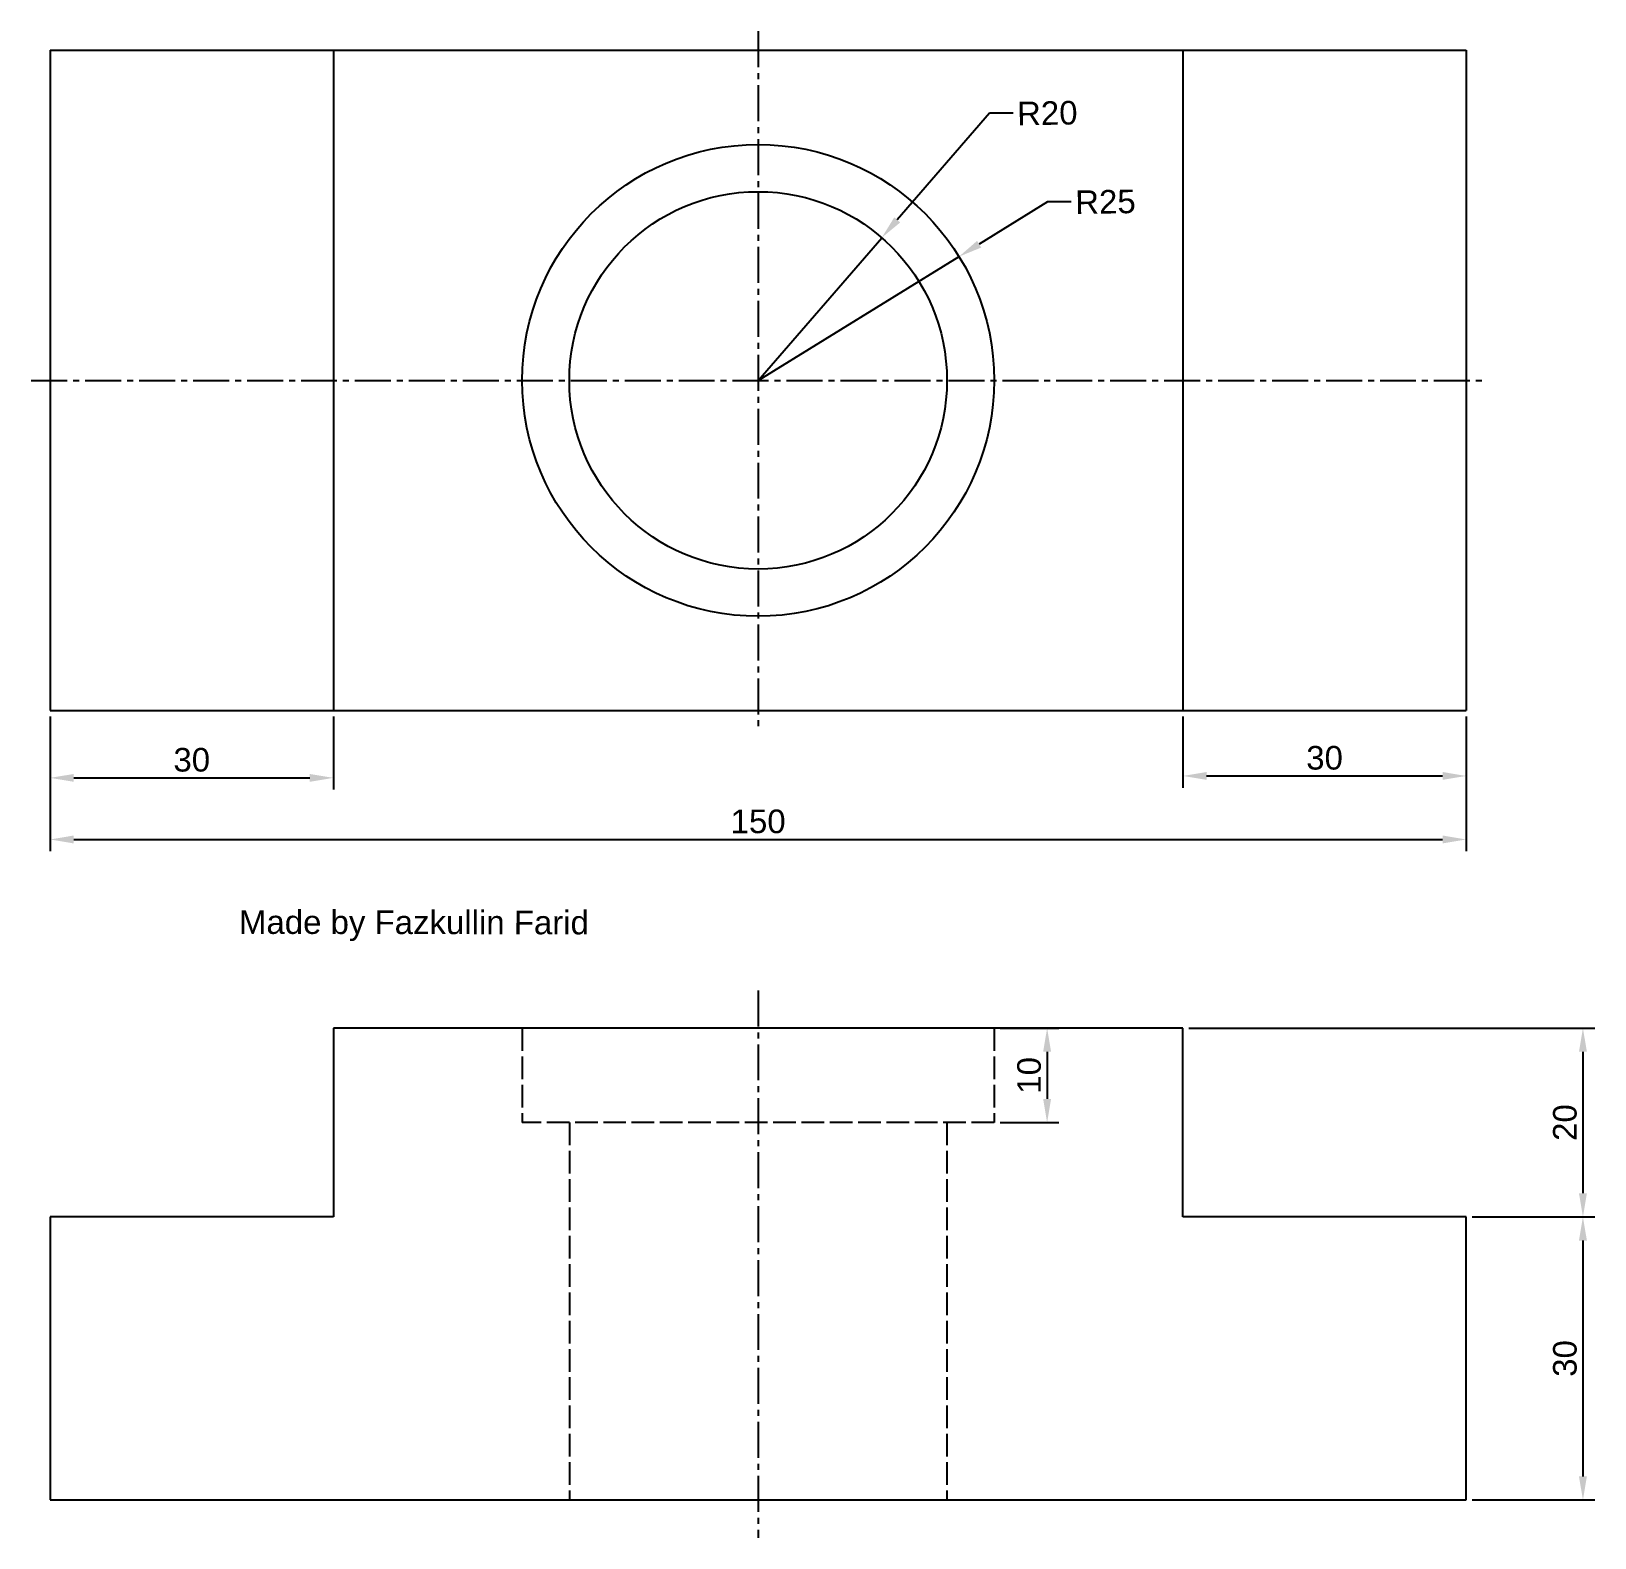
# Model space of a CAD drawing. Header units: millimetres. Extents: x 68 to 234, y 96 to 256.
import ezdxf

# ---------------------------------------------------------------- set-up
doc = ezdxf.new("R2010")
doc.units = ezdxf.units.MM
doc.linetypes.add('ACAD_ISO02W100', pattern=[15, 12, -3])
doc.linetypes.add('CENTER2', pattern=[28.575, 19.05, -3.175, 3.175, -3.175])
doc.styles.get("Standard").update_dxf_attribs({"font": 'Arial.ttf'})
doc.dimstyles.new('ISO-25', dxfattribs={"dimtxt": 2.5, "dimasz": 2.5, "dimexe": 1.25, "dimexo": 0.625, "dimtad": 1, "dimtxsty": 'Standard', "dimcen": 2.5, "dimadec": 0, "dimazin": 0, "dimtfac": 1, "dimtmove": 0, "dimatfit": 3, "dimfxl": 1, "dimarcsym": 0})

# ---------------------------------------------------------------- blocks, each defined once
blk = doc.blocks.new('*D1')
at = {"color": 0, "lineweight": -2, "transparency": 16777216}
for p, q in [((70, 183.03), (70, 175.28)), ((100, 183.03), (100, 175.28)), ((72.5, 176.53), (97.5, 176.53))]:
    blk.add_line(p, q, dxfattribs=at)
at = {"color": 0, "transparency": 16777216}
for points in [[(72.5, 176.94), (72.5, 176.11), (70, 176.53)], [(97.5, 176.94), (97.5, 176.11), (100, 176.53)]]:
    blk.add_solid(points, dxfattribs=at)
at = {"layer": 'Defpoints', "color": 0, "transparency": 16777216}
for p in [(70, 183.65), (100, 183.65), (100, 176.53)]:
    blk.add_point(p, dxfattribs=at)
at = {"color": 0, "transparency": 16777216, "insert": (85, 178.43), "char_height": 2.5, "attachment_point": 5}
blk.add_mtext('30', dxfattribs=at)
blk = doc.blocks.new('*D2')
at = {"color": 0, "lineweight": -2, "transparency": 16777216}
for p, q in [((190, 183.03), (190, 175.48)), ((220, 183.03), (220, 175.48)), ((192.5, 176.73), (217.5, 176.73))]:
    blk.add_line(p, q, dxfattribs=at)
at = {"color": 0, "transparency": 16777216}
for points in [[(192.5, 177.15), (192.5, 176.32), (190, 176.73)], [(217.5, 177.15), (217.5, 176.32), (220, 176.73)]]:
    blk.add_solid(points, dxfattribs=at)
at = {"layer": 'Defpoints', "color": 0, "transparency": 16777216}
for p in [(190, 183.65), (220, 183.65), (220, 176.73)]:
    blk.add_point(p, dxfattribs=at)
at = {"color": 0, "transparency": 16777216, "insert": (205, 178.64), "char_height": 2.5, "attachment_point": 5}
blk.add_mtext('30', dxfattribs=at)
blk = doc.blocks.new('*D3')
at = {"color": 0, "lineweight": -2, "transparency": 16777216}
for p, q in [((70, 183.03), (70, 168.75)), ((220, 183.03), (220, 168.75)), ((72.5, 170), (217.5, 170))]:
    blk.add_line(p, q, dxfattribs=at)
at = {"color": 0, "transparency": 16777216}
for points in [[(72.5, 170.42), (72.5, 169.58), (70, 170)], [(217.5, 170.42), (217.5, 169.58), (220, 170)]]:
    blk.add_solid(points, dxfattribs=at)
at = {"layer": 'Defpoints', "color": 0, "transparency": 16777216}
for p in [(70, 183.65), (220, 183.65), (220, 170)]:
    blk.add_point(p, dxfattribs=at)
at = {"color": 0, "transparency": 16777216, "insert": (145, 171.9), "char_height": 2.5, "attachment_point": 5}
blk.add_mtext('150', dxfattribs=at)
blk = doc.blocks.new('*D4')
at = {"color": 0, "lineweight": -2, "transparency": 16777216}
for p, q in [((169.52, 246.96), (159.73, 235.66)), ((172.02, 246.96), (169.52, 246.96)), ((145, 218.65), (158.09, 233.77))]:
    blk.add_line(p, q, dxfattribs=at)
at = {"color": 0, "transparency": 16777216}
blk.add_solid([(159.42, 235.93), (160.05, 235.39), (158.09, 233.77)], dxfattribs=at)
at = {"layer": 'Defpoints', "color": 0, "transparency": 16777216}
for p in [(158.09, 233.77), (145, 218.65)]:
    blk.add_point(p, dxfattribs=at)
at = {"color": 0, "transparency": 16777216, "insert": (175.63, 246.96), "char_height": 2.5, "attachment_point": 5, "rotation": 1}
blk.add_mtext('R20', dxfattribs=at)
blk = doc.blocks.new('*D5')
at = {"color": 0, "lineweight": -2, "transparency": 16777216}
for p, q in [((175.66, 237.56), (168.41, 233.08)), ((178.16, 237.56), (175.66, 237.56)), ((145, 218.65), (166.28, 231.77))]:
    blk.add_line(p, q, dxfattribs=at)
at = {"color": 0, "transparency": 16777216}
blk.add_solid([(168.19, 233.44), (168.63, 232.73), (166.28, 231.77)], dxfattribs=at)
at = {"layer": 'Defpoints', "color": 0, "transparency": 16777216}
for p in [(166.28, 231.77), (145, 218.65)]:
    blk.add_point(p, dxfattribs=at)
at = {"color": 0, "transparency": 16777216, "insert": (181.79, 237.56), "char_height": 2.5, "attachment_point": 5, "rotation": 1}
blk.add_mtext('R25', dxfattribs=at)
blk = doc.blocks.new('*D6')
at = {"color": 0, "lineweight": -2, "transparency": 16777216}
for p, q in [((170.62, 150), (176.86, 150)), ((175.61, 147.5), (175.61, 142.5)), ((170.62, 140), (176.86, 140))]:
    blk.add_line(p, q, dxfattribs=at)
at = {"color": 0, "transparency": 16777216}
for points in [[(175.19, 147.5), (176.03, 147.5), (175.61, 150)], [(175.19, 142.5), (176.03, 142.5), (175.61, 140)]]:
    blk.add_solid(points, dxfattribs=at)
at = {"layer": 'Defpoints', "color": 0, "transparency": 16777216}
for p in [(170, 150), (170, 140), (175.61, 140)]:
    blk.add_point(p, dxfattribs=at)
at = {"color": 0, "transparency": 16777216, "insert": (173.71, 145), "char_height": 2.5, "attachment_point": 5, "rotation": 90}
blk.add_mtext('10', dxfattribs=at)
blk = doc.blocks.new('*D7')
at = {"color": 0, "lineweight": -2, "transparency": 16777216}
for p, q in [((190.62, 150), (233.62, 150)), ((232.37, 147.5), (232.37, 132.5)), ((220.62, 130), (233.62, 130))]:
    blk.add_line(p, q, dxfattribs=at)
at = {"color": 0, "transparency": 16777216}
for points in [[(231.95, 147.5), (232.79, 147.5), (232.37, 150)], [(231.95, 132.5), (232.79, 132.5), (232.37, 130)]]:
    blk.add_solid(points, dxfattribs=at)
at = {"layer": 'Defpoints', "color": 0, "transparency": 16777216}
for p in [(190, 150), (220, 130), (232.37, 130)]:
    blk.add_point(p, dxfattribs=at)
at = {"color": 0, "transparency": 16777216, "insert": (230.47, 140), "char_height": 2.5, "attachment_point": 5, "rotation": 90}
blk.add_mtext('20', dxfattribs=at)
blk = doc.blocks.new('*D8')
at = {"color": 0, "lineweight": -2, "transparency": 16777216}
for p, q in [((220.62, 130), (233.62, 130)), ((232.37, 127.5), (232.37, 102.5)), ((220.62, 100), (233.62, 100))]:
    blk.add_line(p, q, dxfattribs=at)
at = {"color": 0, "transparency": 16777216}
for points in [[(231.95, 127.5), (232.79, 127.5), (232.37, 130)], [(231.95, 102.5), (232.79, 102.5), (232.37, 100)]]:
    blk.add_solid(points, dxfattribs=at)
at = {"layer": 'Defpoints', "color": 0, "transparency": 16777216}
for p in [(220, 130), (220, 100), (232.37, 100)]:
    blk.add_point(p, dxfattribs=at)
at = {"color": 0, "transparency": 16777216, "insert": (230.47, 115), "char_height": 2.5, "attachment_point": 5, "rotation": 90}
blk.add_mtext('30', dxfattribs=at)

msp = doc.modelspace()

# ---------------------------------------------------------------- linework, layer by layer
at = {"linetype": 'CENTER2', "ltscale": 0.2}
for p, q in [((145, 255.651), (145, 181.651)), ((68, 218.651), (222, 218.651)), ((145, 154), (145, 96))]:
    msp.add_line(p, q, dxfattribs=at)
for p, q in [((70, 253.651), (70, 183.651)), ((70, 253.651), (220, 253.651)), ((100, 253.651), (100, 183.651)), ((190, 253.651), (190, 183.651)), ((220, 253.651), (220, 183.651)), ((70, 183.651), (220, 183.651)), ((190, 150), (100, 150)), ((100, 150), (100, 130)), ((190, 130), (190, 150)), ((100, 130), (70, 130)), ((70, 130), (70, 100)), ((220, 130), (190, 130)), ((220, 100), (220, 130)), ((70, 100), (220, 100))]:
    msp.add_line(p, q)
at = {"linetype": 'ACAD_ISO02W100', "ltscale": 0.2}
for p, q in [((120, 150), (120, 140)), ((170, 150), (170, 140)), ((170, 140), (120, 140)), ((125, 140), (125, 100)), ((165, 140), (165, 100))]:
    msp.add_line(p, q, dxfattribs=at)
for radius in [25, 20]:
    msp.add_circle((145, 218.651), radius)

# ---------------------------------------------------------------- texts
msp.add_text('Made by Fazkullin Farid', height=2.5, rotation=359.91735).set_placement((90, 160))

# ---------------------------------------------------------------- dimensions: what is measured, and where the dimension line sits
for mpoint, picture, middle in [((158.094, 233.769), '*D4', (175.628, 246.961)), ((166.281, 231.771), '*D5', (181.785, 237.557))]:
    dim = msp.add_radius_dim(center=(145, 218.651), mpoint=mpoint, dimstyle='ISO-25')
    dim.commit()
    dim.dimension.update_dxf_attribs({"geometry": picture, "text_midpoint": middle, "dimtype": 164, "text_rotation": 1})
for base, p1, p2, picture, middle in [((100, 176.525), (70, 183.651), (100, 183.651), '*D1', (85, 178.428)), ((220, 170), (70, 183.651), (220, 183.651), '*D3', (145, 171.901)), ((220, 176.734), (190, 183.651), (220, 183.651), '*D2', (205, 178.636))]:
    dim = msp.add_linear_dim(base=base, p1=p1, p2=p2, dimstyle='ISO-25')
    dim.commit()
    dim.dimension.update_dxf_attribs({"geometry": picture, "text_midpoint": middle})
for base, p1, p2, picture, middle in [((175.609, 140), (170, 150), (170, 140), '*D6', (173.707, 145)), ((232.37, 130), (190, 150), (220, 130), '*D7', (230.468, 140)), ((232.37, 100), (220, 130), (220, 100), '*D8', (230.467, 115))]:
    dim = msp.add_linear_dim(base=base, p1=p1, p2=p2, angle=90, dimstyle='ISO-25')
    dim.commit()
    dim.dimension.update_dxf_attribs({"geometry": picture, "text_midpoint": middle})

doc.saveas('drawing.dxf')
